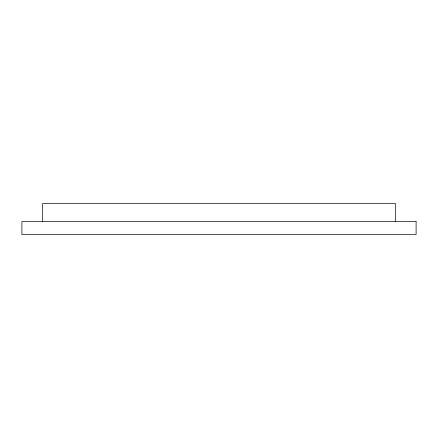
<?xml version="1.0" encoding="UTF-8"?>
<svg xmlns="http://www.w3.org/2000/svg" width="438" height="438" viewBox="0 0 438 438"><rect width="100%" height="100%" fill="white"/><g stroke="black" fill="none" stroke-linecap="round" stroke-linejoin="round"><path stroke-width="0.66" d="M395.405 221.584L395.405 203.478L42.595 203.478L42.595 221.584M416.1 221.584L21.9 221.584L21.9 234.522L416.1 234.522L416.1 221.584"/></g></svg>
